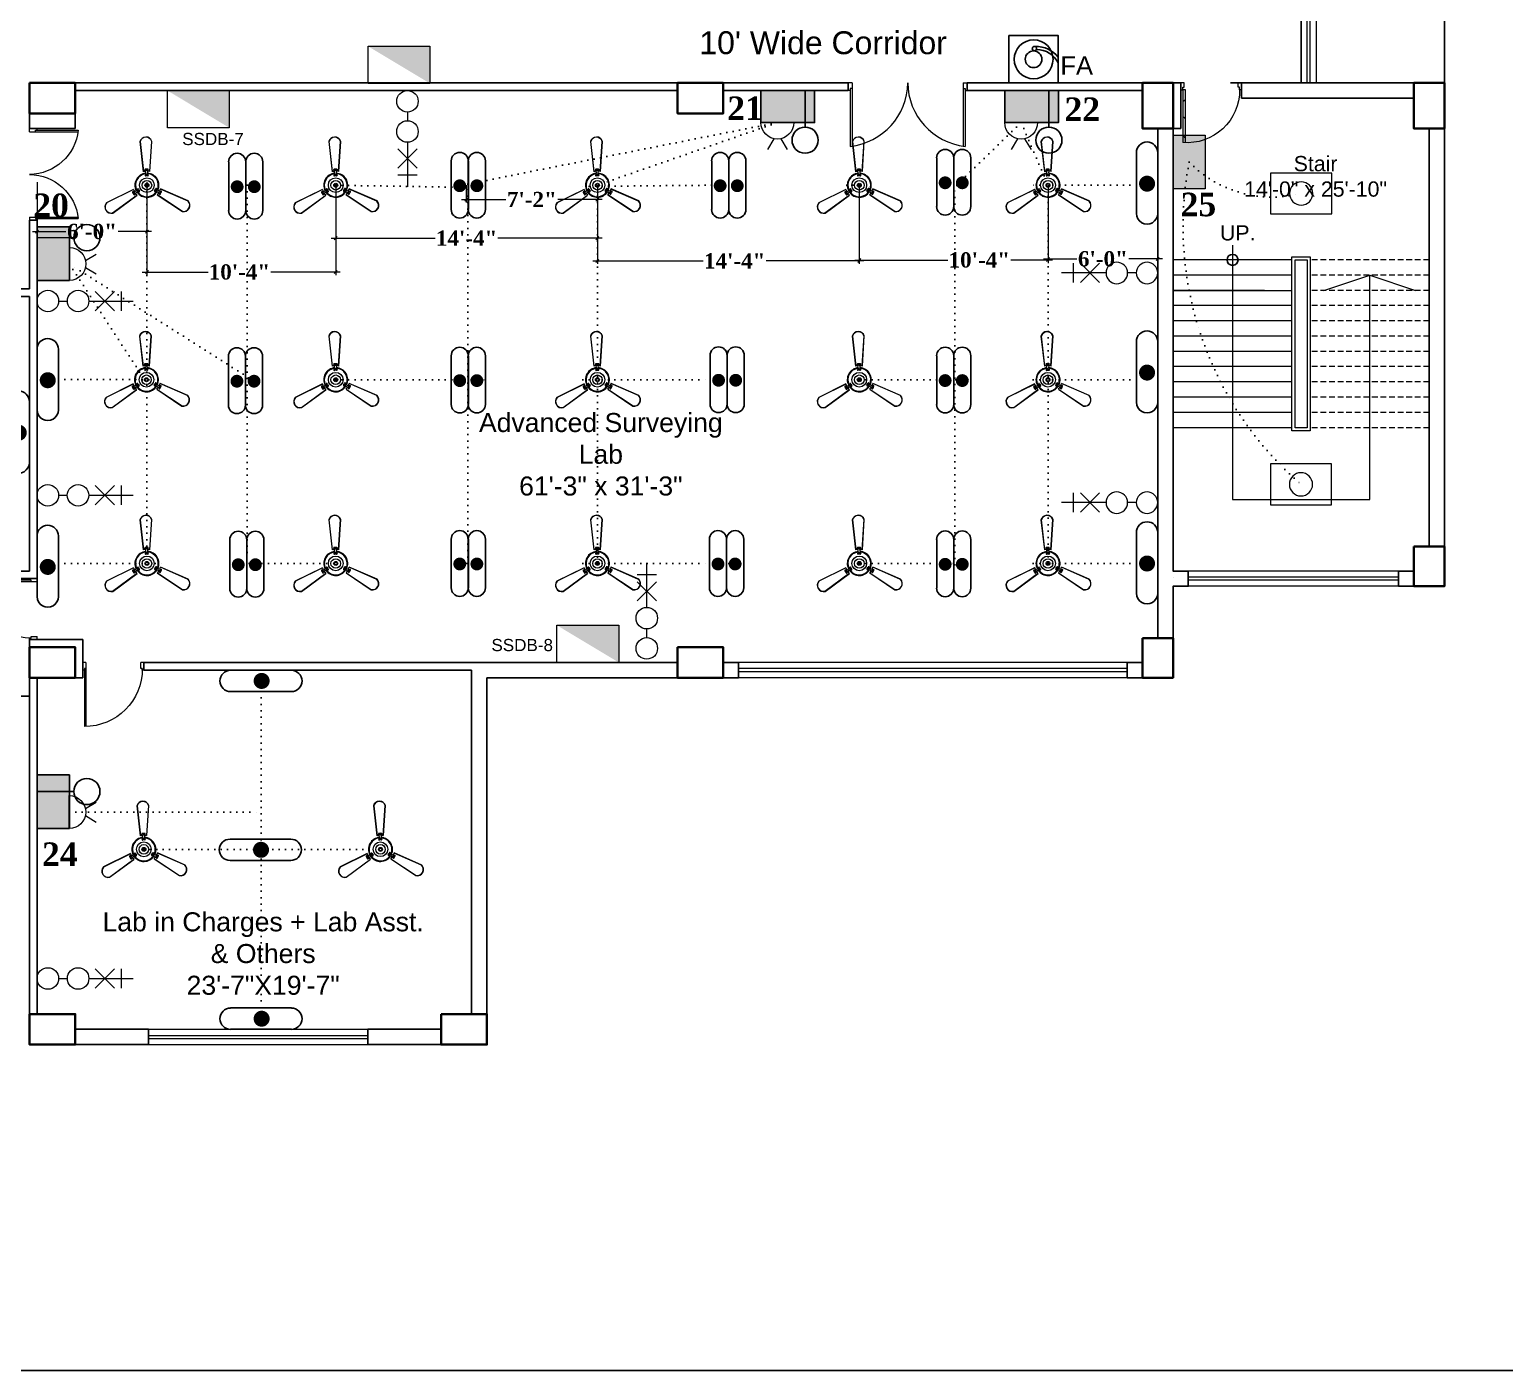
# Model space of a CAD drawing. Header units: inches. Extents: x -12 to 20935469, y -1604 to 24729220.
# Drawn here: x 20825139 to 20826107, y 24660255 to 24661135 of the extents above; entities that cross this region are included whole.
import ezdxf

# ---------------------------------------------------------------- set-up
doc = ezdxf.new("R2010")
doc.units = ezdxf.units.IN
doc.header["$LTSCALE"] = 0.03
doc.header["$MEASUREMENT"] = 0
doc.header["$PDMODE"] = 32
doc.header["$PDSIZE"] = 15
for name, pattern in [('ACAD_ISO02W100', [15, 12, -3]), ('DASHED2', [0.375, 0.25, -0.125]), ('DOT', [0.25, 0, -0.25])]:
    doc.linetypes.add(name, pattern=pattern)
for name, color, linetype, lineweight in [('0-elect.fixture-3 fan', 200, 'Continuous', 20), ('2', 7, 'Continuous', 9), ('CL BOX', 90, 'ACAD_ISO02W100', 0), ('column', 1, 'Continuous', 40), ('Dimiention', 75, 'Continuous', 18), ('Door', 7, 'Continuous', 18), ('DOUBLE LIGHT', 210, 'Continuous', 0), ('E-CF', 4, 'Continuous', 30), ('Gas', 21, 'Continuous', 5), ('line', 7, 'Continuous', 9), ('Main Wall', 7, 'Continuous', 30), ('RAIL', 23, 'Continuous', 13), ('STAIR', 46, 'Continuous', 15), ('wind.', 150, 'Continuous', 20)]:
    doc.layers.add(name, color=color, linetype=linetype, lineweight=lineweight)
for name, color, linetype in [('DIM TEXT 2025', 7, 'Continuous'), ('fire alarm', 10, 'Continuous'), ('FUR', 251, 'Continuous'), ('H', 154, 'Continuous'), ('QP TEX', 7, 'Continuous'), ('SB TEXT', 215, 'DOT'), ('SSDB TXT', 7, 'Continuous'), ('TEXT', 7, 'Continuous'), ('w', 188, 'DOT')]:
    doc.layers.add(name, color=color, linetype=linetype)
doc.styles.add('2', font='swisscl.ttf')
doc.styles.add('RomanS', font='arial.ttf', dxfattribs={"height": 12})
doc.styles.get("Standard").update_dxf_attribs({"font": 'timesbd.ttf'})
doc.dimstyles.new('Standard 8', dxfattribs={"dimtxt": 7, "dimasz": 2, "dimexe": 2, "dimexo": 2, "dimgap": 2, "dimtad": 0, "dimdec": 0, "dimzin": 3, "dimdsep": 46, "dimlunit": 4, "dimtxsty": 'Standard', "dimblk": 'OBLIQUE', "dimcen": 3, "dimdle": 3, "dimclrd": 256, "dimclre": 256, "dimclrt": 256, "dimadec": 0, "dimazin": 0, "dimtfac": 1, "dimtdec": 0, "dimtix": 1, "dimtofl": 0, "dimtmove": 0, "dimatfit": 0, "dimldrblk": 'OBLIQUE', "dimfxl": 1, "dimtolj": 1, "dimtzin": 0, "dimlwd": -1, "dimlwe": -1, "dimarcsym": 0})

# ---------------------------------------------------------------- blocks, each defined once
blk = doc.blocks.new('Door_45')
at = {"layer": 'Door'}
for p, q in [((1.5, 5), (1.5, 44)), ((3.5, 44), (3.5, 5)), ((1.5, 40), (2.2, 40)), ((2.2, 40), (2.2, 39.5)), ((2.2, 39.5), (2.7, 39.5)), ((2.7, 39.5), (2.7, 40)), ((2.7, 40), (3.5, 40)), ((1.5, 25.8), (2.2, 25.8)), ((2.2, 25.8), (2.2, 25.3)), ((2.2, 25.3), (2.7, 25.3)), ((2.7, 25.8), (3.5, 25.8)), ((2.7, 25.3), (2.7, 25.8)), ((1.5, 12.6), (2.2, 12.6)), ((2.2, 12.6), (2.2, 13.1)), ((2.2, 13.1), (2.7, 13.1)), ((2.7, 13.1), (2.7, 12.6)), ((2.7, 12.6), (3.5, 12.6)), ((0, 0), (0, 5)), ((0, 5), (1.5, 5)), ((3.5, 5), (1.5, 5)), ((1.5, 5), (1.5, 3)), ((1.5, 3), (2.5, 3)), ((2.5, 3), (2.5, 0)), ((42.5, 3), (42.5, 0)), ((43.5, 3), (42.5, 3)), ((45, 5), (43.5, 5)), ((43.5, 5), (43.5, 3)), ((45, 0), (45, 5)), ((2.5, 0), (0, 0)), ((42.5, 0), (45, 0))]:
    blk.add_line(p, q, dxfattribs=at)
blk.add_arc((4.7, 5.3), 38.8, 359.6233, 94.6685, dxfattribs=at)
blk = doc.blocks.new('$D40')
at = {"layer": 'Door'}
for p, q in [((1, 4), (1, 42)), ((2, 0), (2, 41.99)), ((1, 5), (0, 5)), ((2, 0), (0, 0)), ((2, 4), (1, 4)), ((39, 4), (38, 4)), ((38, 4), (38, 0)), ((40, 0), (38, 0)), ((40, 5), (38.99, 5)), ((39, 5), (39, 4))]:
    blk.add_line(p, q, dxfattribs=at)
blk.add_arc((1, 4), 38, 0, 90, dxfattribs=at)
blk = doc.blocks.new('A$C36295410')
at = {"layer": 'Door'}
for p, q in [((1, 4), (1, 32)), ((2, 0), (2, 31.98)), ((58, 0), (58, 31.98)), ((59, 4), (59, 32)), ((1, 5), (0, 5)), ((2, 4), (1, 4)), ((58, 4), (59, 4)), ((59, 5), (60, 5)), ((2, 0), (0, 0)), ((58, 0), (60, 0))]:
    blk.add_line(p, q, dxfattribs=at)
for centre, start, end in [((-2.53, -0.34), 0.59063, 83.77826), ((62.53, -0.34), 96.22174, 179.40937)]:
    blk.add_arc(centre, 32.53, start, end, dxfattribs=at)
blk = doc.blocks.new('GGGFGFG')
at = {"layer": 'line', "color": 4, "ltscale": 50}
for p, q in [((7356688.2, 3293208.1), (7357003, 3293208.1)), ((7356688.2, 3292998.4), (7356688.2, 3293208.1)), ((7357003, 3293208.1), (7357003, 3292998.4)), ((7357003, 3292998.4), (7356688.2, 3292998.4))]:
    blk.add_line(p, q, dxfattribs=at)
blk.add_circle((7356845.6, 3293103.2), 59.6, dxfattribs=at)
blk = doc.blocks.new('JUJUJUKIII')
at = {"layer": 'H', "ltscale": 50, "true_color": 0x999999, "transparency": 33554556}
h = blk.add_hatch(color=253, dxfattribs=at)
h.dxf.hatch_style = 1
h.paths.add_polyline_path([(7363219.9, 3291034.2), (7363425.7, 3291034.2), (7363425.7, 3291376.7), (7363219.9, 3291376.7)])
at = {"layer": 'Dimiention', "color": 4, "ltscale": 50}
blk.add_lwpolyline([(7363219.9, 3291034.2), (7363425.7, 3291034.2), (7363425.7, 3291376.7), (7363219.9, 3291376.7)], close=True, dxfattribs=at)
blk = doc.blocks.new('E-CF')
at = {"layer": '0-elect.fixture-3 fan', "color": 230, "linetype": 'ByBlock', "lineweight": 13, "ltscale": 5}
for p, q in [((-1.45, 6.53), (-2.38, 20.87)), ((-1.35, 6.55), (-2.29, 20.85)), ((3.24, 20.73), (1.65, 6.48)), ((3.34, 20.73), (1.74, 6.45)), ((-19.63, -7.46), (-6.46, -1.71)), ((-19.57, -7.54), (-6.43, -1.8)), ((-4.99, -4.44), (-16.92, -12.4)), ((-4.93, -4.51), (-16.88, -12.49)), ((16.28, -13.26), (4.71, -4.73)), ((16.32, -13.17), (4.78, -4.66)), ((6.34, -2.1), (19.2, -8.44)), ((6.37, -2.01), (19.25, -8.36))]:
    blk.add_line(p, q, dxfattribs=at)
at = {"layer": '0-elect.fixture-3 fan', "color": 232, "linetype": 'ByBlock', "lineweight": 13, "ltscale": 5}
for p, q in [((-0.33, 6.68), (-0.62, 7.28)), ((-0.29, 7.46), (-0.15, 7.2)), ((0.48, 7.43), (0.62, 7.18)), ((0.63, 6.66), (0.96, 7.25)), ((-0.35, 5.43), (-0.66, 4.81)), ((-0.35, 4.97), (-0.22, 4.72)), ((-0.02, 6.87), (0.23, 7.01)), ((0.04, 5.2), (0.29, 5.33)), ((0.42, 4.9), (0.56, 4.65)), ((0.6, 5.41), (0.87, 4.78)), ((-6.08, -2.77), (-6.75, -2.79)), ((-6.68, -3.29), (-6.53, -3.05)), ((-6.31, -3.97), (-6.16, -3.73)), ((-5.94, -3.44), (-6.18, -3.29)), ((-5.62, -3.61), (-6, -4.17)), ((-4.99, -2.18), (-4.57, -1.62)), ((-4.52, -2.55), (-4.76, -2.41)), ((-4.53, -3.01), (-3.84, -2.97)), ((-4.46, -2.08), (-4.31, -1.83)), ((-4.13, -2.78), (-3.98, -2.54)), ((4.38, -3.22), (3.69, -3.14)), ((4.03, -2.81), (3.74, -2.8)), ((4.47, -2.17), (4.18, -2.17)), ((4.47, -2.63), (4.47, -2.91)), ((4.87, -2.41), (4.49, -1.83)), ((5.44, -3.87), (5.79, -4.45)), ((6.19, -4.13), (5.9, -4.12)), ((5.94, -3.05), (6.61, -3.1)), ((5.95, -3.42), (5.94, -3.7)), ((6.6, -3.47), (6.31, -3.46))]:
    blk.add_line(p, q, dxfattribs=at)
at = {"layer": '0-elect.fixture-3 fan', "color": 5, "lineweight": 13}
blk.add_line((0, 0), (0, 0), dxfattribs=at)
at = {"layer": '0-elect.fixture-3 fan', "color": 230, "linetype": 'ByBlock', "lineweight": 13, "ltscale": 5, "extrusion": (0, 0, -1)}
for centre, major_axis, start_param, end_param in [((0.46, 19.91), (-2.12, 2.12), 5.823867, 8.359631), ((0.46, 19.91), (-2.05, 2.05), 5.830329, 8.353169), ((0, 0), (-4.05, 4.05), 5.068563, 7.021343), ((0, 0), (-3.85, 3.85), 5.085186, 7.003917), ((0, 0), (4.72, 4.72), -1.003222, -0.833722), ((0, 0), (-4.05, 4.05), 0.879773, 2.832553), ((0, 0), (-3.85, 3.85), 0.896396, 2.815126), ((0, 0), (4.72, 4.72), -0.690743, -0.521244), ((0, 0), (-4.72, 4.72), 5.068843, 5.238343), ((0, 0), (4.72, 4.72), 3.185569, 3.355068), ((0, 0), (4.05, 4.05), 1.403372, 3.356151), ((0, 0), (-3.85, 3.85), 2.990791, 4.909522), ((0, 0), (4.72, 4.72), 1.403652, 1.573151), ((0, 0), (-4.72, 4.72), 2.66197, 2.831469), ((-17.47, -9.55), (-2.12, 2.12), 3.729471, 6.265236), ((-17.47, -9.55), (-2.05, 2.05), 3.735934, 6.258773), ((17, -10.35), (-2.12, 2.12), 1.635076, 4.170841), ((17, -10.35), (2.05, 2.05), 0.070743, 2.593582)]:
    blk.add_ellipse(centre, major_axis=major_axis, ratio=1, start_param=start_param, end_param=end_param, dxfattribs=at)
at = {"layer": '0-elect.fixture-3 fan', "color": 232, "linetype": 'ByBlock', "lineweight": 13, "ltscale": 5, "extrusion": (0, 0, -1)}
for centre, major_axis, start_param, end_param in [((-0.41, 7.39), (-0.169, 0.169), 5.038692, 7.013305), ((0, 0), (5.4, 5.4), -0.840677, -0.683789), ((-0.22, 7.33), (0.101, 0.101), 3.926991, 10.210176), ((0.11, 6.94), (0.101, 0.101), 3.926991, 10.210176), ((0.55, 7.31), (0.101, 0.101), 3.926991, 10.210176), ((0.75, 7.36), (-0.169, 0.169), 0.887007, 2.86162), ((-0.44, 4.71), (0.169, 0.169), 2.26283, 4.381754), ((-0.28, 4.84), (0.101, 0.101), 3.926991, 10.210176), ((0, 0), (3.17, 3.17), -0.878763, -0.645703), ((-2.18, 6.1), (-1.37, 1.37), 2.052913, 2.705807), ((0.17, 5.27), (0.101, 0.101), 3.926991, 10.210176), ((0.49, 4.78), (0.101, 0.101), 3.926991, 10.210176), ((2.58, 5.99), (1.46, 1.46), 3.643048, 4.257264), ((0.66, 4.68), (0.169, 0.169), 0.376965, 2.49589), ((-6.75, -3.02), (0.169, 0.169), 3.505001, 5.479614), ((0, 0), (-5.4, 5.4), 4.91891, 5.075797), ((-6.6, -3.17), (0.101, 0.101), 3.926991, 10.210176), ((-6.19, -4.04), (0.169, 0.169), 1.373501, 3.348114), ((-6.24, -3.85), (0.101, 0.101), 3.926991, 10.210176), ((-6.06, -3.36), (0.101, 0.101), 3.926991, 10.210176), ((-6.47, -0.75), (1.46, 1.46), 1.548653, 2.162869), ((-4.19, -4.93), (-1.37, 1.37), 6.241703, 6.894597), ((-4.64, -2.48), (-0.101, 0.101), 5.497787, 11.780972), ((-4.38, -1.76), (-0.169, 0.169), 6.136552, 8.255476), ((-4.38, -1.96), (-0.101, 0.101), 5.497787, 11.780972), ((-4.05, -2.66), (0.101, 0.101), 3.926991, 10.210176), ((0, 0), (-3.17, 3.17), 4.880824, 5.113884), ((-3.86, -2.73), (0.169, 0.169), 0.168435, 2.287359), ((3.72, -2.9), (0.169, 0.169), 2.471361, 4.590285), ((0, 0), (-3.17, 3.17), 2.786429, 3.019489), ((3.89, -2.81), (0.101, 0.101), 3.926991, 10.210176), ((4.29, -1.97), (-0.169, 0.169), 5.928021, 8.046946), ((4.33, -2.17), (0.101, 0.101), 3.926991, 10.210176), ((4.47, -2.77), (0.101, 0.101), 3.926991, 10.210176), ((3.89, -5.22), (-1.46, 1.46), 1.025054, 1.63927), ((6.36, -1.16), (1.37, 1.37), 2.576511, 3.229406), ((6, -4.32), (-0.169, 0.169), 2.981402, 4.956015), ((5.95, -3.56), (-0.101, 0.101), 5.497787, 11.780972), ((6.05, -4.13), (0.101, 0.101), 3.926991, 10.210176), ((0, 0), (-5.4, 5.4), 2.824515, 2.981402), ((6.45, -3.47), (-0.101, 0.101), 5.497787, 11.780972), ((6.6, -3.33), (-0.169, 0.169), 0.849902, 2.824515)]:
    blk.add_ellipse(centre, major_axis=major_axis, ratio=1, start_param=start_param, end_param=end_param, dxfattribs=at)
at = {"layer": '0-elect.fixture-3 fan', "linetype": 'ByBlock', "lineweight": 13, "ltscale": 5, "extrusion": (0, 0, -1)}
blk.add_ellipse((0.01, 0.03), major_axis=(-2.47, 2.47), ratio=1, start_param=5.497787, end_param=11.780972, dxfattribs=at)
at = {"layer": '0-elect.fixture-3 fan', "color": 200, "linetype": 'ByBlock', "lineweight": 13, "ltscale": 5, "extrusion": (0, 0, -1)}
blk.add_ellipse((0, 0), major_axis=(-1.61, 1.61), ratio=1, start_param=5.497787, end_param=11.780972, dxfattribs=at)
at = {"layer": '0-elect.fixture-3 fan', "color": 190, "linetype": 'ByBlock', "lineweight": 13, "ltscale": 5, "extrusion": (0, 0, -1)}
for major_axis, start_param, end_param in [((0.666, 0.666), 3.926991, 10.210176), ((-0.461, 0.461), 5.497787, 11.780972)]:
    blk.add_ellipse((0, 0), major_axis=major_axis, ratio=1, start_param=start_param, end_param=end_param, dxfattribs=at)
blk = doc.blocks.new('FDDF')
at = {"layer": 'line', "color": 6, "linetype": 'Continuous', "lineweight": 25, "ltscale": 50}
for p, q in [((7351583, 3307777), (7351583, 3307352)), ((7351732, 3307777), (7351732, 3307352))]:
    blk.add_line(p, q, dxfattribs=at)
at = {"layer": 'line', "color": 6, "linetype": 'Continuous', "lineweight": 40, "ltscale": 50, "const_width": 56.1}
blk.add_lwpolyline([(7351657, 3307597, 1), (7351657, 3307541, 1)], format="xyb", close=True, dxfattribs=at)
at = {"layer": 'line', "color": 6, "linetype": 'Continuous', "lineweight": 25, "ltscale": 50}
for centre, start, end in [((7351657, 3307777), 0, 180), ((7351657, 3307352), 180, 0)]:
    blk.add_arc(centre, 74.8, start, end, dxfattribs=at)
blk = doc.blocks.new('GGGGTG')
at = {"layer": 'line', "color": 5, "lineweight": -3, "xscale": -0.05365266185709679, "yscale": 0.05365266185709679, "zscale": 0.05365266185709679, "rotation": 270}
for p in [(11622999.06, 1222003.23), (11622999.06, 1221995.2)]:
    blk.add_blockref('FDDF', p, dxfattribs=at)
blk = doc.blocks.new('fgftrfteter')
at = {"layer": 'Dimiention', "color": 4, "ltscale": 50}
for p, q in [((4580895, 2288123), (4580808, 2288269)), ((4580989, 2288123), (4581076, 2288269)), ((4580720, 2287906), (4581164, 2287906))]:
    blk.add_line(p, q, dxfattribs=at)
blk.add_arc((4580942, 2287906), 222, 0, 180, dxfattribs=at)
blk = doc.blocks.new('2PIN')
at = {"layer": 'H', "true_color": 0x000000, "transparency": 33554567}
h = blk.add_hatch(color=18, dxfattribs=at)
h.dxf.hatch_style = 1
h.paths.add_polyline_path([(20823027, 24658981.2), (20822972.3, 24658981.2), (20822972.3, 24658948.3), (20823027, 24658948.3)])
blk.add_lwpolyline([(20822972.3, 24658981.2), (20823027, 24658981.2), (20823027, 24658948.3), (20822972.3, 24658948.3)], close=True)
at = {"layer": '2', "color": 6, "lineweight": 25, "transparency": 33554648, "xscale": 0.07559514081214198, "yscale": 0.07559514081214198, "zscale": 0.07559514081214198}
blk.add_blockref('fgftrfteter', (20476692.1, 24486026.6), dxfattribs=at)
blk = doc.blocks.new('bulb')
at = {"layer": 'line', "color": 4, "lineweight": 25, "ltscale": 50}
for p, q in [((20823168.7, 24658803.9), (20823168.7, 24658777.6)), ((20823168.7, 24658790.8), (20823209.9, 24658790.8))]:
    blk.add_line(p, q, dxfattribs=at)
blk.add_circle((20823224.6, 24658790.8), 14.7, dxfattribs=at)
blk = doc.blocks.new('_Oblique')
at = {"color": 0, "linetype": 'ByBlock', "lineweight": -2}
blk.add_line((-0.5, -0.5), (0.5, 0.5), dxfattribs=at)
blk = doc.blocks.new('*D101')
at = {"layer": 'Defpoints', "color": 0, "transparency": 16777216}
for p in [(20825144.37, 24661034.38), (20825216.37, 24661034.38), (20825144.37, 24661002.08)]:
    blk.add_point(p, dxfattribs=at)
at = {"layer": 'DIM TEXT 2025', "lineweight": 0, "transparency": 16777216}
for p, q in [((20825144.37, 24661034.38), (20825144.37, 24661000.08)), ((20825216.37, 24661034.38), (20825216.37, 24661000.08)), ((20825141.37, 24661002.08), (20825163.28, 24661002.08)), ((20825219.37, 24661002.08), (20825197.46, 24661002.08))]:
    blk.add_line(p, q, dxfattribs=at)
at = {"layer": 'DIM TEXT 2025', "lineweight": 0, "transparency": 16777216, "xscale": 2, "yscale": 2, "zscale": 2, "rotation": 180}
blk.add_blockref('_Oblique', (20825144.37, 24661002.08), dxfattribs=at)
at = {"layer": 'DIM TEXT 2025', "lineweight": 0, "transparency": 16777216, "xscale": 2, "yscale": 2, "zscale": 2}
blk.add_blockref('_Oblique', (20825216.37, 24661002.08), dxfattribs=at)
at = {"layer": 'DIM TEXT 2025', "lineweight": 0, "transparency": 16777216, "insert": (20825180.37, 24661002.08), "char_height": 10, "attachment_point": 5}
blk.add_mtext('\\A1;6\'-0"', dxfattribs=at)
blk = doc.blocks.new('*D271')
at = {"layer": 'Defpoints', "color": 0, "transparency": 16777216}
for p in [(20825807.37, 24661032.44), (20825879.37, 24661033.88), (20825879.37, 24660984.15)]:
    blk.add_point(p, dxfattribs=at)
at = {"layer": 'DIM TEXT 2025', "lineweight": 0, "transparency": 16777216}
for p, q in [((20825807.37, 24661032.44), (20825807.37, 24660982.15)), ((20825879.37, 24661033.88), (20825879.37, 24660982.15)), ((20825804.37, 24660984.15), (20825826.28, 24660984.15)), ((20825882.37, 24660984.15), (20825860.46, 24660984.15))]:
    blk.add_line(p, q, dxfattribs=at)
at = {"layer": 'DIM TEXT 2025', "lineweight": 0, "transparency": 16777216, "xscale": 2, "yscale": 2, "zscale": 2, "rotation": 180}
blk.add_blockref('_Oblique', (20825807.37, 24660984.15), dxfattribs=at)
at = {"layer": 'DIM TEXT 2025', "lineweight": 0, "transparency": 16777216, "xscale": 2, "yscale": 2, "zscale": 2}
blk.add_blockref('_Oblique', (20825879.37, 24660984.15), dxfattribs=at)
at = {"layer": 'DIM TEXT 2025', "lineweight": 0, "transparency": 16777216, "insert": (20825843.37, 24660984.15), "char_height": 10, "attachment_point": 5}
blk.add_mtext('\\A1;6\'-0"', dxfattribs=at)
blk = doc.blocks.new('*D102')
at = {"layer": 'Defpoints', "color": 0, "transparency": 16777216}
for p in [(20825216.37, 24661032.44), (20825340.22, 24661032.44), (20825340.22, 24660975.52)]:
    blk.add_point(p, dxfattribs=at)
at = {"layer": 'DIM TEXT 2025', "lineweight": 0, "transparency": 16777216}
for p, q in [((20825216.37, 24661032.44), (20825216.37, 24660973.52)), ((20825340.22, 24661032.44), (20825340.22, 24660973.52)), ((20825213.37, 24660975.52), (20825256.48, 24660975.52)), ((20825343.22, 24660975.52), (20825297.63, 24660975.52))]:
    blk.add_line(p, q, dxfattribs=at)
at = {"layer": 'DIM TEXT 2025', "lineweight": 0, "transparency": 16777216, "xscale": 2, "yscale": 2, "zscale": 2, "rotation": 180}
blk.add_blockref('_Oblique', (20825216.37, 24660975.52), dxfattribs=at)
at = {"layer": 'DIM TEXT 2025', "lineweight": 0, "transparency": 16777216, "xscale": 2, "yscale": 2, "zscale": 2}
blk.add_blockref('_Oblique', (20825340.22, 24660975.52), dxfattribs=at)
at = {"layer": 'DIM TEXT 2025', "lineweight": 0, "transparency": 16777216, "insert": (20825277.06, 24660975.52), "char_height": 10, "attachment_point": 5}
blk.add_mtext('\\A1;10\'-4"', dxfattribs=at)
blk = doc.blocks.new('*D103')
at = {"layer": 'Defpoints', "color": 0, "transparency": 16777216}
for p in [(20825340.22, 24661032.44), (20825511.87, 24661032.44), (20825511.87, 24660997.73)]:
    blk.add_point(p, dxfattribs=at)
at = {"layer": 'DIM TEXT 2025', "lineweight": 0, "transparency": 16777216}
for p, q in [((20825340.22, 24661032.44), (20825340.22, 24660995.73)), ((20825511.87, 24661032.44), (20825511.87, 24660995.73)), ((20825337.22, 24660997.73), (20825405.47, 24660997.73)), ((20825514.87, 24660997.73), (20825446.62, 24660997.73))]:
    blk.add_line(p, q, dxfattribs=at)
at = {"layer": 'DIM TEXT 2025', "lineweight": 0, "transparency": 16777216, "xscale": 2, "yscale": 2, "zscale": 2, "rotation": 180}
blk.add_blockref('_Oblique', (20825340.22, 24660997.73), dxfattribs=at)
at = {"layer": 'DIM TEXT 2025', "lineweight": 0, "transparency": 16777216, "xscale": 2, "yscale": 2, "zscale": 2}
blk.add_blockref('_Oblique', (20825511.87, 24660997.73), dxfattribs=at)
at = {"layer": 'DIM TEXT 2025', "lineweight": 0, "transparency": 16777216, "insert": (20825426.05, 24660997.73), "char_height": 10, "attachment_point": 5}
blk.add_mtext('\\A1;14\'-4"', dxfattribs=at)
blk = doc.blocks.new('*D104')
at = {"layer": 'Defpoints', "color": 0, "transparency": 16777216}
for p in [(20825683.56, 24661032.44), (20825807.37, 24661032.44), (20825807.37, 24660983.41)]:
    blk.add_point(p, dxfattribs=at)
at = {"layer": 'DIM TEXT 2025', "lineweight": 0, "transparency": 16777216}
for p, q in [((20825683.56, 24661032.44), (20825683.56, 24660981.41)), ((20825807.37, 24661032.44), (20825807.37, 24660981.41)), ((20825680.56, 24660983.41), (20825741.72, 24660983.41)), ((20825810.37, 24660983.41), (20825782.88, 24660983.41))]:
    blk.add_line(p, q, dxfattribs=at)
at = {"layer": 'DIM TEXT 2025', "lineweight": 0, "transparency": 16777216, "xscale": 2, "yscale": 2, "zscale": 2, "rotation": 180}
blk.add_blockref('_Oblique', (20825683.56, 24660983.41), dxfattribs=at)
at = {"layer": 'DIM TEXT 2025', "lineweight": 0, "transparency": 16777216, "xscale": 2, "yscale": 2, "zscale": 2}
blk.add_blockref('_Oblique', (20825807.37, 24660983.41), dxfattribs=at)
at = {"layer": 'DIM TEXT 2025', "lineweight": 0, "transparency": 16777216, "insert": (20825762.3, 24660983.41), "char_height": 10, "attachment_point": 5}
blk.add_mtext('\\A1;10\'-4"', dxfattribs=at)
blk = doc.blocks.new('*D272')
at = {"layer": 'Defpoints', "color": 0, "transparency": 16777216}
for p in [(20825511.87, 24661032.44), (20825683.6, 24661032.44), (20825683.6, 24660982.85)]:
    blk.add_point(p, dxfattribs=at)
at = {"layer": 'DIM TEXT 2025', "lineweight": 0, "transparency": 16777216}
for p, q in [((20825511.87, 24661032.44), (20825511.87, 24660980.85)), ((20825683.6, 24661032.44), (20825683.6, 24660980.85)), ((20825508.87, 24660982.85), (20825581.3, 24660982.85)), ((20825686.6, 24660982.85), (20825622.46, 24660982.85))]:
    blk.add_line(p, q, dxfattribs=at)
at = {"layer": 'DIM TEXT 2025', "lineweight": 0, "transparency": 16777216, "xscale": 2, "yscale": 2, "zscale": 2, "rotation": 180}
blk.add_blockref('_Oblique', (20825511.87, 24660982.85), dxfattribs=at)
at = {"layer": 'DIM TEXT 2025', "lineweight": 0, "transparency": 16777216, "xscale": 2, "yscale": 2, "zscale": 2}
blk.add_blockref('_Oblique', (20825683.6, 24660982.85), dxfattribs=at)
at = {"layer": 'DIM TEXT 2025', "lineweight": 0, "transparency": 16777216, "insert": (20825601.88, 24660982.85), "char_height": 10, "attachment_point": 5}
blk.add_mtext('\\A1;14\'-4"', dxfattribs=at)
blk = doc.blocks.new('*D245')
at = {"layer": 'Defpoints', "color": 0, "transparency": 16777216}
for p in [(20825425.78, 24661032.44), (20825511.87, 24661032.44), (20825511.87, 24661023.07)]:
    blk.add_point(p, dxfattribs=at)
at = {"layer": 'DIM TEXT 2025', "lineweight": 0, "transparency": 16777216}
for p, q in [((20825425.78, 24661032.44), (20825425.78, 24661021.07)), ((20825511.87, 24661032.44), (20825511.87, 24661021.07)), ((20825422.78, 24661023.07), (20825451.71, 24661023.07)), ((20825514.87, 24661023.07), (20825485.94, 24661023.07))]:
    blk.add_line(p, q, dxfattribs=at)
at = {"layer": 'DIM TEXT 2025', "lineweight": 0, "transparency": 16777216, "xscale": 2, "yscale": 2, "zscale": 2, "rotation": 180}
blk.add_blockref('_Oblique', (20825425.78, 24661023.07), dxfattribs=at)
at = {"layer": 'DIM TEXT 2025', "lineweight": 0, "transparency": 16777216, "xscale": 2, "yscale": 2, "zscale": 2}
blk.add_blockref('_Oblique', (20825511.87, 24661023.07), dxfattribs=at)
at = {"layer": 'DIM TEXT 2025', "lineweight": 0, "transparency": 16777216, "insert": (20825468.83, 24661023.07), "char_height": 10, "attachment_point": 5}
blk.add_mtext('\\A1;7\'-2"', dxfattribs=at)
blk = doc.blocks.new('U7TYT')
at = {"layer": 'Dimiention', "ltscale": 50, "transparency": 33554590}
h = blk.add_hatch(color=253, dxfattribs=at)
h.dxf.hatch_style = 1
h.paths.add_polyline_path([(7347319.5, 3290479.6), (7346977, 3290273.9), (7347319.5, 3290273.9)])
at = {"layer": 'Dimiention', "color": 4, "ltscale": 50}
blk.add_lwpolyline([(7347319.5, 3290273.9), (7347319.5, 3290479.6), (7346977, 3290479.6), (7346977, 3290273.9)], close=True, dxfattribs=at)
blk = doc.blocks.new('gy')
at = {"layer": 'Dimiention', "color": 18, "ltscale": 50, "true_color": 0x000000}
for p, q in [((3543686.26, 5183217.13), (3543686.26, 5183211.14)), ((3543688.4, 5183217.13), (3543694.39, 5183211.14)), ((3543694.39, 5183217.13), (3543688.4, 5183211.14)), ((3543696.38, 5183214.14), (3543682.58, 5183214.14)), ((3543705.77, 5183214.14), (3543703.06, 5183214.14))]:
    blk.add_line(p, q, dxfattribs=at)
for centre in [(3543699.72, 5183214.14), (3543709.11, 5183214.14)]:
    blk.add_circle(centre, 3.34, dxfattribs=at)
blk = doc.blocks.new('fire alrm')
at = {"layer": 'fire alarm'}
blk.add_lwpolyline([(20824372.37, 24663295.02), (20824404.8, 24663295.02), (20824404.8, 24663264.04), (20824372.37, 24663264.04)], close=True, dxfattribs=at)
at = {"layer": 'fire alarm', "ltscale": 50}
for centre, radius in [((20824388.59, 24663279.53), 12.75), ((20824388.58, 24663279.53), 5.49)]:
    blk.add_circle(centre, radius, dxfattribs=at)
at = {"layer": 'fire alarm'}
blk.add_circle((20824389.11, 24663286.53), 1.46, dxfattribs=at)
for centre, radius, start, end in [((20824390.38, 24663269.56), 18.31, 38.0837, 92.10277), ((20824390.4, 24663269.89), 16.11, 26.61592, 89.70005)]:
    blk.add_arc(centre, radius, start, end, dxfattribs=at)
at = {"insert": (20824406.14, 24663281.42), "char_height": 12, "attachment_point": 1, "style": 'RomanS'}
blk.add_mtext_dynamic_manual_height_columns('FA', width=21.6697, gutter_width=60, heights=[0], dxfattribs=at)

msp = doc.modelspace()

# ---------------------------------------------------------------- linework, layer by layer
for p, q in [((20825973.37, 24661099.51), (20825973.37, 24661219.69)), ((20825927.15, 24661099.54), (20826029.34, 24661099.54))]:
    msp.add_line(p, q)
msp.add_lwpolyline([(20826067.34, 24661219.53), (20826067.34, 24661099.53)])
msp.add_circle((20825928.39, 24660983.5), 3.61)
at = {"layer": 'column', "lineweight": 40, "ltscale": 20}
for points in [[(20825139.37, 24661099.53), (20825139.37, 24661079.53), (20825169.37, 24661079.53), (20825169.37, 24661099.53)], [(20825564.37, 24661099.53), (20825564.37, 24661079.53), (20825594.37, 24661079.53), (20825594.37, 24661099.53)], [(20825889.37, 24661099.53), (20825869.37, 24661099.53), (20825869.37, 24661069.53), (20825889.37, 24661069.53)], [(20826067.34, 24661099.53), (20826047.34, 24661099.53), (20826047.34, 24661069.53), (20826067.34, 24661069.53)], [(20826047.34, 24660795.5), (20826067.34, 24660795.5), (20826067.34, 24660769.5), (20826047.34, 24660769.5)], [(20825869.37, 24660735.54), (20825889.37, 24660735.54), (20825889.37, 24660709.54), (20825869.37, 24660709.54)], [(20825139.37, 24660729.53), (20825139.37, 24660709.53), (20825169.37, 24660709.53), (20825169.37, 24660729.53)], [(20825564.37, 24660729.54), (20825564.37, 24660709.54), (20825594.37, 24660709.54), (20825594.37, 24660729.54)], [(20825139.37, 24660489.07), (20825139.37, 24660469.07), (20825169.37, 24660469.07), (20825169.37, 24660489.07)], [(20825409.34, 24660489.07), (20825409.34, 24660469.07), (20825439.34, 24660469.07), (20825439.34, 24660489.07)]]:
    msp.add_lwpolyline(points, close=True, dxfattribs=at)
at = {"layer": 'Defpoints'}
msp.add_lwpolyline([(20823799.37, 24661820.28), (20826238.23, 24661820.28), (20826238.23, 24660255.41), (20823799.37, 24660255.41)], close=True, dxfattribs=at)
at = {"layer": 'Door'}
for p, q in [((20825678.97, 24661099.53), (20825676.37, 24661099.53)), ((20825677.67, 24661094.51), (20825676.37, 24661094.51)), ((20825677.67, 24661095.81), (20825677.67, 24661057.93)), ((20825678.97, 24661095.81), (20825677.67, 24661095.81)), ((20825678.97, 24661099.53), (20825678.97, 24661057.96)), ((20825751.77, 24661099.53), (20825751.77, 24661057.96)), ((20825751.77, 24661099.53), (20825754.37, 24661099.53)), ((20825751.77, 24661095.81), (20825753.07, 24661095.81)), ((20825753.07, 24661095.81), (20825753.07, 24661057.93)), ((20825753.07, 24661094.51), (20825754.37, 24661094.51))]:
    msp.add_line(p, q, dxfattribs=at)
for centre, start, end in [((20825673.09, 24661099.97), 276.22174, 359.40937), ((20825757.65, 24661099.97), 180.59063, 263.77826)]:
    msp.add_arc(centre, 42.28, start, end, dxfattribs=at)
at = {"layer": 'Gas', "color": 0, "lineweight": 5}
for points in [[(20825967.37, 24660985.5), (20825979.37, 24660985.5), (20825979.37, 24660871.5), (20825967.37, 24660871.5)], [(20825969.37, 24660983.5), (20825977.37, 24660983.5), (20825977.37, 24660873.5), (20825969.37, 24660873.5)]]:
    msp.add_lwpolyline(points, close=True, dxfattribs=at)
at = {"layer": 'Main Wall'}
for p, q in [((20825169.37, 24661099.53), (20825564.37, 24661099.53)), ((20825169.37, 24661094.53), (20825564.37, 24661094.53)), ((20825594.37, 24661099.53), (20825676.37, 24661099.53)), ((20825594.37, 24661094.53), (20825676.37, 24661094.53)), ((20825676.37, 24661094.53), (20825676.37, 24661099.53)), ((20825754.37, 24661099.53), (20825869.37, 24661099.53)), ((20825754.37, 24661099.53), (20825754.37, 24661094.53)), ((20825754.37, 24661094.53), (20825869.37, 24661094.53)), ((20825879.37, 24661099.5), (20825889.37, 24661099.5)), ((20825894.37, 24661099.54), (20825889.37, 24661099.54)), ((20825894.37, 24661069.53), (20825894.37, 24661099.54)), ((20825934.37, 24661099.53), (20826047.34, 24661099.53)), ((20825934.37, 24661099.51), (20825934.37, 24661089.51)), ((20825934.37, 24661089.51), (20826047.34, 24661089.51)), ((20825139.37, 24661079.53), (20825139.37, 24661069.53)), ((20825169.37, 24661079.53), (20825169.37, 24661069.53)), ((20825139.37, 24661069.53), (20825169.37, 24661069.53)), ((20825879.37, 24660735.53), (20825879.37, 24661069.53)), ((20825889.37, 24661069.53), (20825894.37, 24661069.53)), ((20826057.34, 24661069.51), (20826057.34, 24660795.5)), ((20826067.34, 24661069.51), (20826067.34, 24660795.5)), ((20825139.37, 24661009.53), (20825139.37, 24660964.53)), ((20825139.37, 24661009.53), (20825144.37, 24661009.53)), ((20825144.37, 24661009.53), (20825144.37, 24660774.53)), ((20825114.55, 24660964.53), (20825139.37, 24660964.53)), ((20825114.55, 24660959.53), (20825139.37, 24660959.53)), ((20825139.37, 24660959.53), (20825139.37, 24660779.53)), ((20824783.87, 24660779.53), (20825139.37, 24660779.53)), ((20824964.12, 24660774.53), (20825144.37, 24660774.53)), ((20825139.37, 24660729.53), (20825139.37, 24660734.53)), ((20825139.37, 24660734.53), (20825174.37, 24660734.53)), ((20825174.37, 24660734.53), (20825174.37, 24660709.53)), ((20825564.37, 24660719.54), (20825214.37, 24660719.53)), ((20825214.37, 24660719.53), (20825214.37, 24660714.53)), ((20825139.37, 24660709.53), (20825139.37, 24660489.07)), ((20825144.37, 24660709.53), (20825144.37, 24660489.07)), ((20825174.37, 24660709.53), (20825169.37, 24660709.53)), ((20825429.34, 24660714.54), (20825214.37, 24660714.53)), ((20825429.34, 24660714.54), (20825429.34, 24660489.07)), ((20825564.37, 24660709.54), (20825439.34, 24660709.54)), ((20825439.34, 24660709.54), (20825439.34, 24660489.07)), ((20825169.37, 24660479.07), (20825217.35, 24660479.07)), ((20825217.35, 24660479.07), (20825217.35, 24660469.07)), ((20825361.35, 24660479.07), (20825409.34, 24660479.07)), ((20825361.35, 24660479.07), (20825361.35, 24660469.07)), ((20825149.37, 24660469.07), (20825217.35, 24660469.07)), ((20825361.35, 24660469.07), (20825409.34, 24660469.07))]:
    msp.add_line(p, q, dxfattribs=at)
msp.add_lwpolyline([(20825889.37, 24661069.53), (20825889.37, 24660779.51), (20825899.38, 24660779.51), (20825899.38, 24660769.5), (20825889.37, 24660769.5), (20825889.37, 24660735.53)], dxfattribs=at)
msp.add_lwpolyline([(20826037.34, 24660779.51), (20826047.34, 24660779.51), (20826047.34, 24660769.5), (20826037.34, 24660769.5)], close=True, dxfattribs=at)
at = {"layer": 'Main Wall', "lineweight": 30}
for points in [[(20825594.37, 24660719.54), (20825604.38, 24660719.54), (20825604.38, 24660709.54), (20825594.37, 24660709.54)], [(20825859.37, 24660719.54), (20825869.37, 24660719.54), (20825869.37, 24660709.54), (20825859.37, 24660709.54)]]:
    msp.add_lwpolyline(points, close=True, dxfattribs=at)
at = {"layer": 'RAIL', "lineweight": 9}
for p, q in [((20825928.39, 24660993.23), (20825928.39, 24660826.5)), ((20825988.37, 24660963.5), (20826018.37, 24660973.5)), ((20826018.37, 24660826.5), (20826018.37, 24660973.5)), ((20826018.37, 24660973.5), (20826048.37, 24660963.5)), ((20825889.37, 24660963.5), (20825967.37, 24660963.5)), ((20825928.39, 24660826.5), (20826018.37, 24660826.5))]:
    msp.add_line(p, q, dxfattribs=at)
at = {"layer": 'STAIR', "color": 32, "lineweight": 5}
for p, q in [((20825967.37, 24660983.5), (20825889.37, 24660983.5)), ((20825967.37, 24660973.5), (20825889.37, 24660973.5)), ((20825949.37, 24660963.5), (20825889.37, 24660963.5)), ((20825967.37, 24660953.5), (20825889.37, 24660953.5)), ((20825967.37, 24660943.5), (20825889.37, 24660943.5)), ((20825967.37, 24660933.5), (20825889.37, 24660933.5)), ((20825967.37, 24660923.5), (20825889.37, 24660923.5)), ((20825967.37, 24660913.5), (20825889.37, 24660913.5)), ((20825967.37, 24660903.5), (20825889.37, 24660903.5)), ((20825967.37, 24660893.5), (20825889.37, 24660893.5)), ((20825967.37, 24660883.5), (20825889.37, 24660883.5)), ((20825967.37, 24660873.5), (20825889.37, 24660873.5))]:
    msp.add_line(p, q, dxfattribs=at)
at = {"layer": 'STAIR', "color": 32, "linetype": 'DASHED2', "lineweight": 5, "ltscale": 500}
for p, q in [((20826057.34, 24660983.5), (20825979.37, 24660983.5)), ((20826057.34, 24660973.5), (20825979.37, 24660973.5)), ((20826057.34, 24660963.5), (20825979.37, 24660963.5)), ((20826057.34, 24660953.5), (20825979.37, 24660953.5)), ((20826057.34, 24660943.5), (20825979.37, 24660943.5)), ((20826057.34, 24660933.5), (20825979.37, 24660933.5)), ((20826057.34, 24660923.5), (20825979.37, 24660923.5)), ((20826057.34, 24660913.5), (20825979.37, 24660913.5)), ((20826057.34, 24660903.5), (20825979.37, 24660903.5)), ((20826057.34, 24660893.5), (20825979.37, 24660893.5)), ((20826057.34, 24660883.5), (20825979.37, 24660883.5)), ((20826057.34, 24660873.5), (20825979.37, 24660873.5))]:
    msp.add_line(p, q, dxfattribs=at)
at = {"layer": 'w', "linetype": 'DOT', "lineweight": 30, "ltscale": 550, "transparency": 33554661}
for p, q in [((20825629.86, 24661073.52), (20825421.58, 24661032.12)), ((20825629.86, 24661073.52), (20825515.5, 24661033.71)), ((20825789.75, 24661073.52), (20825746.34, 24661031.46)), ((20825789.75, 24661073.52), (20825807.37, 24661032.44, 10)), ((20825216.37, 24661032.44), (20825216.37, 24660784.47)), ((20825282.15, 24661032.44), (20825282.15, 24660784.47)), ((20825340.22, 24661032.44), (20825428.35, 24661030.97, 10)), ((20825426.95, 24660784.46), (20825426.86, 24661030.96)), ((20825438.42, 24661031.06), (20825427.19, 24661030.96)), ((20825586.76, 24661032.44), (20825502.24, 24661031.65)), ((20825511.87, 24660784.47), (20825511.87, 24661032.44)), ((20825683.6, 24661032.44), (20825673.93, 24661032.44)), ((20825746.35, 24660783.52), (20825746.34, 24661031.46)), ((20825865.35, 24661032.44), (20825797.71, 24661032.44)), ((20825807.39, 24660784.5), (20825807.37, 24661032.44)), ((20825286.66, 24660903.97), (20825165.51, 24660980.83)), ((20825165.51, 24660980.83), (20825215.31, 24660904.14)), ((20825158.39, 24660905.03), (20825225.75, 24660904.96)), ((20825340.22, 24660904.92), (20825438.42, 24660904.92)), ((20825502.21, 24660904.92), (20825585.72, 24660904.92)), ((20825585.72, 24660904.92), (20825585.72, 24660904.92)), ((20825683.61, 24660904.92), (20825756.79, 24660904.92)), ((20825797.71, 24660904.92), (20825865.35, 24660904.92)), ((20825158.39, 24660784.47), (20825226.04, 24660784.47)), ((20825270.7, 24660784.47), (20825340.22, 24660784.47)), ((20825425.78, 24660784.47), (20825438.42, 24660784.47)), ((20825502.21, 24660784.47), (20825585.35, 24660784.47)), ((20825585.35, 24660784.47), (20825607.81, 24660784.47)), ((20825683.6, 24660784.47), (20825737.02, 24660784.47)), ((20825737.02, 24660784.47), (20825756.79, 24660784.47)), ((20825797.71, 24660784.47), (20825865.35, 24660784.47)), ((20825291.2, 24660700.52), (20825291.2, 24660493.09)), ((20825165.49, 24660621.49), (20825291.2, 24660621.49)), ((20825214.37, 24660597.03), (20825369.57, 24660597.04))]:
    msp.add_line(p, q, dxfattribs=at)
for centre, radius, start, end in [((20826119.56, 24661005.5), 223.63, 169.14604, 229.14604), ((20825954.49, 24661100.95), 76.3, 224.35755, 284.35755)]:
    msp.add_arc(centre, radius, start, end, dxfattribs=at)
at = {"layer": 'wind.', "lineweight": 5}
for p, q in [((20825977.37, 24661099.51), (20825977.37, 24661219.69)), ((20825979.37, 24661099.51), (20825979.37, 24661219.69)), ((20825983.37, 24661099.51), (20825983.37, 24661219.69)), ((20826037.34, 24660779.5), (20825899.38, 24660779.51)), ((20826037.34, 24660775.5), (20825899.38, 24660775.5)), ((20826037.34, 24660773.5), (20825899.38, 24660773.5)), ((20826037.34, 24660769.5), (20825899.38, 24660769.5)), ((20825859.37, 24660719.54), (20825604.38, 24660719.54)), ((20825859.37, 24660715.54), (20825604.38, 24660715.54)), ((20825859.37, 24660713.54), (20825604.38, 24660713.54)), ((20825859.37, 24660709.54), (20825604.38, 24660709.54)), ((20825217.35, 24660479.07), (20825361.35, 24660479.07)), ((20825217.35, 24660475.07), (20825361.35, 24660475.07)), ((20825217.35, 24660473.07), (20825361.35, 24660473.07)), ((20825217.35, 24660469.07), (20825361.35, 24660469.07))]:
    msp.add_line(p, q, dxfattribs=at)
at = {"layer": 'wind.'}
msp.add_line((20825889.37, 24660775.5), (20825889.34, 24660775.5), dxfattribs=at)
msp.add_line((20825889.37, 24660775.5), (20825889.34, 24660775.5), dxfattribs=at)

# ---------------------------------------------------------------- block references
for name, p, xscale, yscale, zscale, rotation in [('2PIN', (7437097.83, 40516028.74), -0.6429687876420657, 0.6429687876420657, 0.6429687876420657, 180), ('bulb', (35203020.36, 36838201.12), -0.5837749611745884, 0.5837749611745884, 0.5837749611745884, 90.08388294009183), ('2PIN', (7437257.71, 40516028.74), -0.6429687876420657, 0.6429687876420657, 0.6429687876420657, 180), ('bulb', (35203180.24, 36838201.12), -0.5837749611745884, 0.5837749611745884, 0.5837749611745884, 90.08388294009183), ('bulb', (8648037.89, 39038370.42), -0.5837749611745884, 0.5837749611745884, 0.5837749611745884, 180.0838829400918), ('2PIN', (4970210.29, 11272448.79), -0.6429687876420657, 0.6429687876420657, 0.6429687876420657, 270), ('bulb', (33002245.85, 39038069.91), 0.5837749611745884, 0.5837749611745884, 0.5837749611745884, 179.9161170599082), ('2PIN', (4970210.26, 11272089.46), -0.6429687876420657, 0.6429687876420657, 0.6429687876420657, 270), ('bulb', (8648037.88, 39038007.28), -0.5837749611745884, 0.5837749611745884, 0.5837749611745884, 180.0838829400918)]:
    msp.add_blockref(name, p, dxfattribs=dict(xscale=xscale, yscale=yscale, zscale=zscale, rotation=rotation))
at = {"layer": 'CL BOX', "color": 5, "xscale": -0.127552882082143, "yscale": 0.127552882082143, "zscale": 0.127552882082143, "rotation": 359.9998993550784}
for p in [(21764359.53, 24240980.59), (21764359.4, 24240789.9)]:
    msp.add_blockref('GGGFGFG', p, dxfattribs=at)
at = {"layer": 'Dimiention', "yscale": 2.112111447955701, "zscale": 2.112111447955701}
for p, xscale, rotation in [((31772913.17, 17176378.9), 2.112111447955701, 89.99999999999999), ((13341163.74, 35608500.86), -2.112111447955701, 180), ((28309860, 35608482.44), 2.112111447955701, 180), ((28309859.97, 35608355.08), 2.112111447955701, 180), ((13341163.74, 35608350.28), -2.112111447955701, 180), ((9878018.28, 32145437.37), 2.112111447955701, 270), ((28309860, 35608038.32), 2.112111447955701, 180)]:
    msp.add_blockref('gy', p, dxfattribs=dict(at, xscale=xscale, rotation=rotation))
at = {"layer": 'Door', "color": 250, "ltscale": 20, "xscale": -0.8888888888759539, "yscale": 0.8888888888759539, "zscale": 0.8888888888759539, "rotation": 180}
msp.add_blockref('Door_45', (20825894.37, 24661099.5), dxfattribs=at)
at = {"layer": 'Door', "xscale": -1}
for p, rotation in [((20825144.37, 24660774.53), 90), ((20825174.37, 24660719.53), 180)]:
    msp.add_blockref('$D40', p, dxfattribs=dict(at, rotation=rotation))
at = {"layer": 'DOUBLE LIGHT', "xscale": 1.398727522837716, "yscale": 1.398727522837716, "zscale": 1.398727522837716, "rotation": 270}
for p in [(18564328.79, 41166658.18), (18564474.78, 41166658.81), (18564645.58, 41166658.81), (18564793.14, 41166660.75), (18564328.64, 41166530.66), (18564474.78, 41166531.05), (18564644.54, 41166531.29), (18564793.14, 41166531.09), (18564329.51, 41166410.36), (18564474.78, 41166410.84), (18564644.16, 41166410.84), (18564793.14, 41166410.63)]:
    msp.add_blockref('GGGGTG', p, dxfattribs=at)
at = {"layer": 'E-CF', "xscale": -1.378879578969062, "yscale": 1.378879578969062, "zscale": 1.378879578969062}
for p in [(20825216.37, 24661032.44), (20825340.22, 24661032.44), (20825511.87, 24661032.44), (20825683.6, 24661032.44), (20825807.37, 24661032.44), (20825216.09, 24660904.92), (20825340.22, 24660904.92), (20825511.87, 24660904.92), (20825683.6, 24660904.92), (20825807.37, 24660904.92), (20825216.37, 24660784.47), (20825340.22, 24660784.47), (20825511.87, 24660784.47), (20825683.6, 24660784.47), (20825807.37, 24660784.47), (20825214.37, 24660597.03), (20825369.57, 24660597.04)]:
    msp.add_blockref('E-CF', p, dxfattribs=at)
at = {"layer": 'FUR', "xscale": -1, "rotation": 270}
msp.add_blockref('A$C36295410', (20825139.37, 24661009.53), dxfattribs=at)
at = {"layer": 'line', "color": 5}
for name, p, xscale, yscale, zscale, rotation in [('U7TYT', (19954474.18, 25051163.33), -0.1185378862922786, 0.1185378862922786, 0.1185378862922786, 179.9988390966592), ('U7TYT', (19954342.56, 25051134.29), -0.1185378862922786, 0.1185378862922786, 0.1185378862922786, 179.9988390966592), ('FDDF', (20137046.57, 24970941.65), -0.09369666655797602, 0.09369666655797602, 0.09369666655797602, 179.9999999896241), ('FDDF', (20136325.58, 24970812.8), -0.09369666655797602, 0.09369666655797602, 0.09369666655797602, 179.9999999896241), ('FDDF', (20137046.57, 24970817.81), -0.09369666655797602, 0.09369666655797602, 0.09369666655797602, 179.9999999896241), ('FDDF', (20136306.56, 24970778.38), -0.09369666655797602, 0.09369666655797602, 0.09369666655797602, 179.9999999896241), ('FDDF', (20137046.57, 24970692.64), -0.09369666655797602, 0.09369666655797602, 0.09369666655797602, 179.9999999896241), ('FDDF', (20136325.58, 24970690.41), -0.09369666655797602, 0.09369666655797602, 0.09369666655797602, 179.9999999896241), ('U7TYT', (19954598.1, 25050783.69), -0.1185378862922786, 0.1185378862922786, 0.1185378862922786, 179.9988390966592), ('FDDF', (20515383.43, 23971881.73), -0.09369666655797602, 0.09369666655797602, 0.09369666655797602, 269.999999989624), ('FDDF', (20515383.02, 23971771), -0.09369666655797602, 0.09369666655797602, 0.09369666655797602, 269.999999989624), ('FDDF', (20515383.43, 23971660.28), -0.09369666655797602, 0.09369666655797602, 0.09369666655797602, 269.999999989624)]:
    msp.add_blockref(name, p, dxfattribs=dict(at, xscale=xscale, yscale=yscale, zscale=zscale, rotation=rotation))
at = {"layer": 'line', "color": 5, "xscale": -0.1026830631760966, "yscale": 0.1026830631760966, "zscale": 0.1026830631760966}
msp.add_blockref('JUJUJUKIII', (21581988.47, 24323096.56), dxfattribs=at)
at = {"layer": 'QP TEX'}
msp.add_blockref('fire alrm', (1409.33, -2164.52), dxfattribs=at)

# ---------------------------------------------------------------- texts
at = {"layer": 'SB TEXT', "char_height": 15.435, "width": 227.4581, "attachment_point": 8, "rotation": 0}
for s, insert in [('\\A1;21 ', (20825608.64, 24661075.18)), ('\\A1;22', (20825829.86, 24661074.57)), ('\\A1;20', (20825153.53, 24661011.32)), ('\\A1;25', (20825906.01, 24661011.9)), ('\\A1;24', (20825159.24, 24660586.18))]:
    msp.add_mtext(s, dxfattribs=dict(at, insert=insert))
at = {"layer": 'SSDB TXT', "lineweight": 5, "ltscale": 20, "char_height": 8, "attachment_point": 2, "style": '2'}
for s, insert in [('{\\fArial|b0|i0|c0|p34;\\C0;SSDB-7}', (20825259.72, 24661066.77)), ('{\\fArial|b0|i0|c0|p34;\\C0;SSDB-8}', (20825462.51, 24660735))]:
    msp.add_mtext_dynamic_manual_height_columns(s, width=104.7597, gutter_width=0.5, heights=[0], dxfattribs=dict(at, insert=insert))
at = {"layer": 'TEXT', "color": 30, "lineweight": 5, "ltscale": 20, "attachment_point": 2, "style": '2'}
for s, width, gutter_width, insert, char_height in [("\\pxsm1,qc;{\\fArial|b0|i0|c0|p34;\\C0;10' Wide Corridor}", 227.8899, 0.75, (20825659.86, 24661133.36), 15), ('\\pxsm1;{\\fArial|b0|i0|c0|p34;\\C0;Stair\\P14\'-0" x 25\'-10"  }', 114.8068, 0.282, (20825982.85, 24661051.61), 10), ('{\\fArial|b0|i0|c0|p34;\\C0;UP.}', 104.7597, 0.5, (20825931.81, 24661006.24), 10), ('\\pxsm1;{\\fArial|b0|i0|c0|p34;\\C0;Advanced Surveying \\PLab\\P61\'-3" x 31\'-3" }', 216.6008, 0.75, (20825514.08, 24660883.11), 12.4758), ('{\\fArial|b0|i0|c0|p34;\\C0;Lab in Charges + Lab Asst.\\P& Others \\P23\'-7"X19\'-7"}', 267.8458, 0.5, (20825292.61, 24660555.79), 12.4758)]:
    msp.add_mtext_dynamic_manual_height_columns(s, width=width, gutter_width=gutter_width, heights=[0], dxfattribs=dict(at, insert=insert, char_height=char_height))

# ---------------------------------------------------------------- dimensions: what is measured, and where the dimension line sits
at = {"layer": 'DIM TEXT 2025', "lineweight": 0}
for base, p1, p2, picture, middle in [((20825144.37, 24661002.08), (20825216.37, 24661034.38), (20825144.37, 24661034.38), '*D101', (20825180.37, 24661002.08)), ((20825511.87, 24660997.73), (20825340.22, 24661032.44), (20825511.87, 24661032.44), '*D103', (20825426.05, 24660997.73)), ((20825511.87, 24661023.07), (20825425.78, 24661032.44), (20825511.87, 24661032.44), '*D245', (20825468.83, 24661023.07))]:
    dim = msp.add_linear_dim(base=base, p1=p1, p2=p2, dimstyle='Standard 8', override={"dimtxt": 10, "dimexo": 0, "dimlwd": 0, "dimlwe": 0}, dxfattribs=at)
    dim.commit()
    dim.dimension.update_dxf_attribs({"geometry": picture, "text_midpoint": middle})
for base, p1, p2, picture, middle in [((20825340.22, 24660975.52), (20825216.37, 24661032.44), (20825340.22, 24661032.44), '*D102', (20825277.06, 24660975.52)), ((20825683.6, 24660982.85), (20825511.87, 24661032.44), (20825683.6, 24661032.44), '*D272', (20825601.88, 24660982.85)), ((20825807.37, 24660983.41), (20825683.56, 24661032.44), (20825807.37, 24661032.44), '*D104', (20825762.3, 24660983.41)), ((20825879.37, 24660984.15), (20825807.37, 24661032.44), (20825879.37, 24661033.88), '*D271', (20825843.37, 24660984.15))]:
    dim = msp.add_linear_dim(base=base, p1=p1, p2=p2, dimstyle='Standard 8', override={"dimtxt": 10, "dimexo": 0, "dimlwd": 0, "dimlwe": 0}, dxfattribs=at)
    dim.commit()
    dim.dimension.update_dxf_attribs({"geometry": picture, "text_midpoint": middle, "dimtype": 160})

doc.saveas('drawing.dxf')
